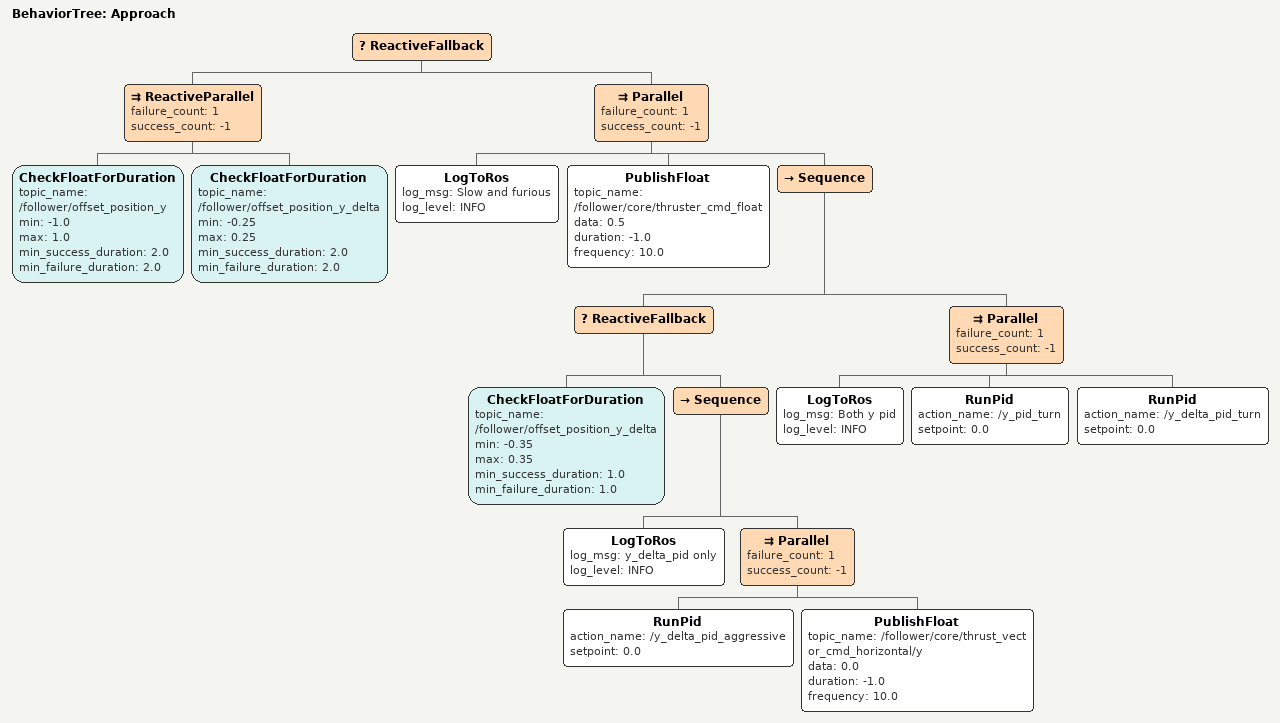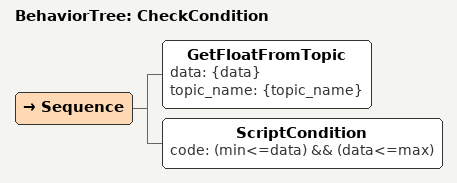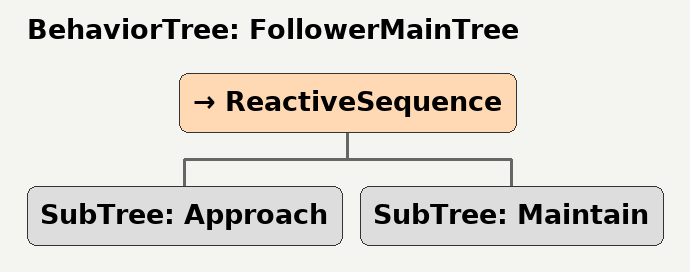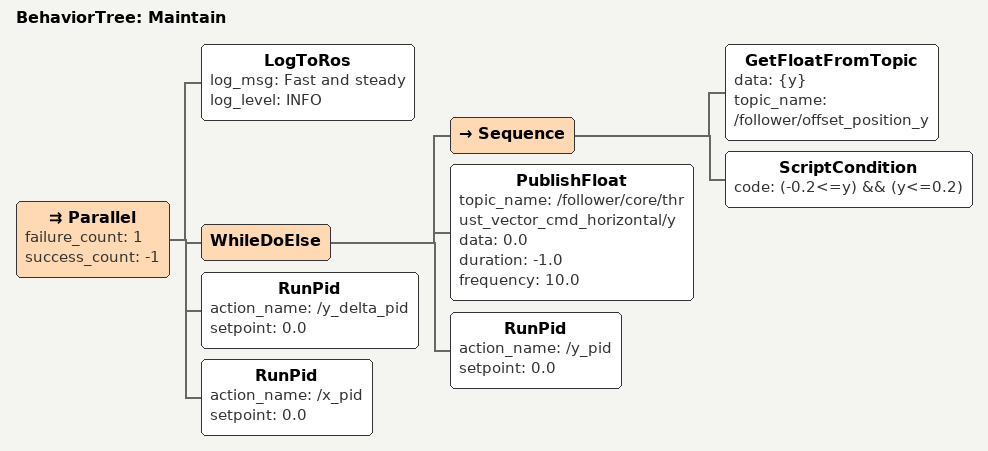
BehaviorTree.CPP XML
<?xml version="1.0" encoding="UTF-8"?>
<root BTCPP_format="4">
  <BehaviorTree ID="Approach">
    <ReactiveFallback>
      <ReactiveParallel failure_count="1"
                        success_count="-1">
        <CheckFloatForDuration topic_name="/follower/offset_position_y"
                               min="-1.0"
                               max="1.0"
                               min_success_duration="2.0"
                               min_failure_duration="2.0"/>
        <CheckFloatForDuration topic_name="/follower/offset_position_y_delta"
                               min="-0.25"
                               max="0.25"
                               min_success_duration="2.0"
                               min_failure_duration="2.0"/>
      </ReactiveParallel>
      <Parallel failure_count="1"
                success_count="-1">
        <LogToRos log_msg="Slow and furious"
                  log_level="INFO"/>
        <PublishFloat topic_name="/follower/core/thruster_cmd_float"
                      data="0.5"
                      duration="-1.0"
                      frequency="10.0"/>
        <Sequence>
          <ReactiveFallback>
            <CheckFloatForDuration topic_name="/follower/offset_position_y_delta"
                                   min="-0.35"
                                   max="0.35"
                                   min_success_duration="1.0"
                                   min_failure_duration="1.0"/>
            <Sequence>
              <LogToRos log_msg="y_delta_pid only"
                        log_level="INFO"/>
              <Parallel failure_count="1"
                        success_count="-1">
                <RunPid action_name="/y_delta_pid_aggressive"
                        setpoint="0.0"/>
                <PublishFloat topic_name="/follower/core/thrust_vector_cmd_horizontal/y"
                              data="0.0"
                              duration="-1.0"
                              frequency="10.0"/>
              </Parallel>
            </Sequence>
          </ReactiveFallback>
          <Parallel failure_count="1"
                    success_count="-1">
            <LogToRos log_msg="Both y pid"
                      log_level="INFO"/>
            <RunPid action_name="/y_pid_turn"
                    setpoint="0.0"/>
            <RunPid action_name="/y_delta_pid_turn"
                    setpoint="0.0"/>
          </Parallel>
        </Sequence>
      </Parallel>
    </ReactiveFallback>
  </BehaviorTree>

  <BehaviorTree ID="CheckCondition">
    <Sequence>
      <GetFloatFromTopic data="{data}"
                         topic_name="{topic_name}"/>
      <ScriptCondition code="(min&lt;=data) &amp;&amp; (data&lt;=max)"/>
    </Sequence>
  </BehaviorTree>

  <BehaviorTree ID="FollowerMainTree">
    <ReactiveSequence>
      <SubTree ID="Approach"/>
      <SubTree ID="Maintain"/>
    </ReactiveSequence>
  </BehaviorTree>

  <BehaviorTree ID="Maintain">
    <Parallel failure_count="1"
              success_count="-1">
      <LogToRos log_msg="Fast and steady"
                log_level="INFO"/>
      <WhileDoElse>
        <Sequence>
          <GetFloatFromTopic data="{y}"
                             topic_name="/follower/offset_position_y"/>
          <ScriptCondition code="(-0.2&lt;=y) &amp;&amp; (y&lt;=0.2)"/>
        </Sequence>
        <PublishFloat topic_name="/follower/core/thrust_vector_cmd_horizontal/y"
                      data="0.0"
                      duration="-1.0"
                      frequency="10.0"/>
        <RunPid action_name="/y_pid"
                setpoint="0.0"/>
      </WhileDoElse>
      <RunPid action_name="/y_delta_pid"
              setpoint="0.0"/>
      <RunPid action_name="/x_pid"
              setpoint="0.0"/>
    </Parallel>
  </BehaviorTree>

</root>
